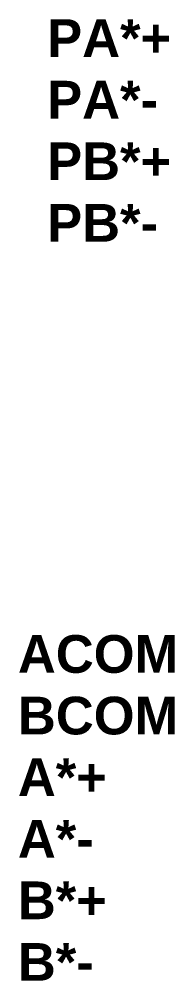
# Model space of a CAD drawing. Header units: millimetres. Extents: x -684 to 5961, y -1281 to 2539.
# Drawn here: x 2619.1 to 2631.7, y -546.7 to -468.6 of the extents above; entities that cross this region are included whole.
import ezdxf

# ---------------------------------------------------------------- set-up
doc = ezdxf.new("R2010")
doc.units = ezdxf.units.MM
doc.header["$LTSCALE"] = 5
doc.header["$MEASUREMENT"] = 0
doc.layers.add('AIR', color=7, linetype='CONTINUOUS')
doc.styles.get("Standard").update_dxf_attribs({"font": 'arialbd.ttf', "height": 15})

msp = doc.modelspace()

# ---------------------------------------------------------------- texts
at = {"layer": 'AIR', "color": 0}
for s, p in [('PA*+', (2621.329, -471.704)), ('PA*-', (2621.329, -476.704)), ('PB*+', (2621.329, -481.704)), ('PB*-', (2621.329, -486.704)), ('ACOM', (2618.949, -521.704)), ('BCOM', (2618.949, -526.704)), ('A*+', (2618.949, -531.704)), ('A*-', (2618.949, -536.704)), ('B*+', (2618.949, -541.704)), ('B*-', (2618.949, -546.704))]:
    msp.add_text(s, height=3.06, dxfattribs=at).set_placement(p)

doc.saveas('drawing.dxf')
